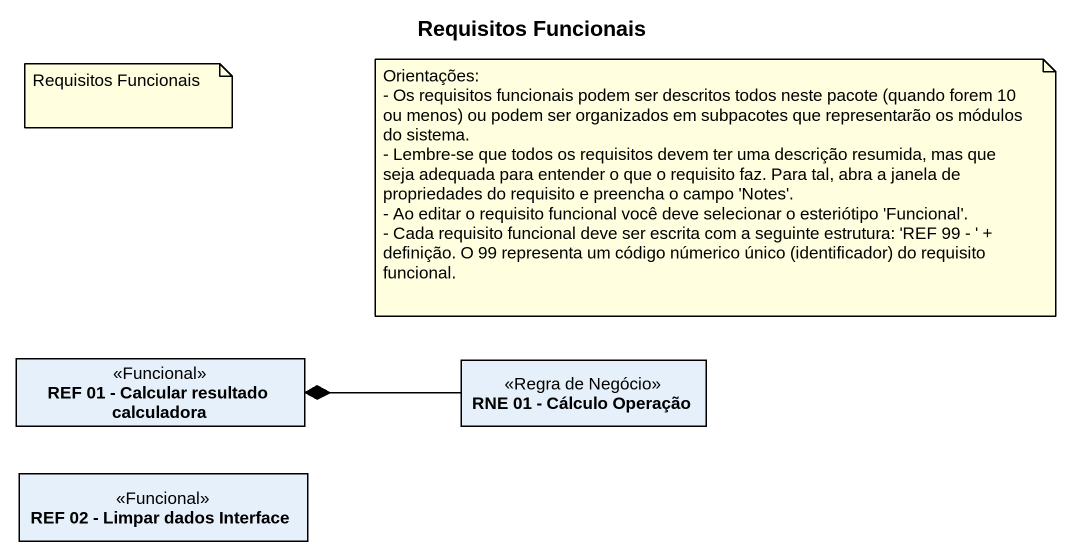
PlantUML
@startuml
title Requisitos Funcionais
hide circle
hide empty members
class "REF 01 - Calcular resultado calculadora" as REF_01_Calcular_resultado <<Funcional>>
class "RNE 01 - Cálculo Operação" as RNE_01_Cálculo_Operação <<Regra de Negócio>>
class "REF 02 - Limpar dados Interface" as REF_02_Limpar_dados <<Funcional>>
RNE_01_Cálculo_Operação -left-* REF_01_Calcular_resultado
note as N1
  Requisitos Funcionais
end note
note as N2
  Orientações:
  - Os requisitos funcionais podem ser descritos todos neste pacote (quando forem 10 ou menos) ou podem ser organizados em subpacotes que representarão os módulos do sistema.
  - Lembre-se que todos os requisitos devem ter uma descrição resumida, mas que seja adequada para entender o que o requisito faz. Para tal, abra a janela de propriedades do requisito e preencha o campo 'Notes'.
  - Ao editar o requisito funcional você deve selecionar o esteriótipo 'Funcional'.
  - Cada requisito funcional deve ser escrita com a seguinte estrutura: 'REF 99 - ' + definição. O 99 representa um código númerico único (identificador) do requisito funcional.
end note
@enduml
